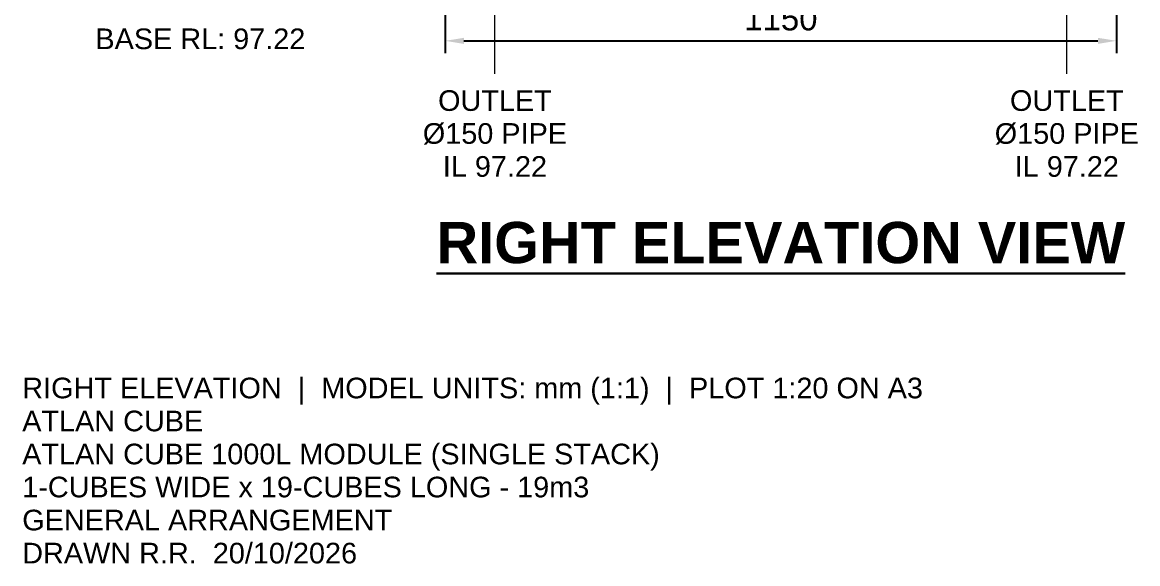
# Model space of a CAD drawing. Header units: millimetres. Extents: x -725 to 2194, y -1079 to 3179.
# Drawn here: x -725 to 1186, y -1079 to -152 of the extents above; entities that cross this region are included whole.
import ezdxf
from ezdxf.enums import TextEntityAlignment as Align

# ---------------------------------------------------------------- set-up
doc = ezdxf.new("R2010")
doc.units = ezdxf.units.MM
for name, color, linetype in [('ANNOTATIONS', 7, 'Continuous'), ('DIMENSIONS', 7, 'Continuous'), ('TITLE', 7, 'Continuous')]:
    doc.layers.add(name, color=color, linetype=linetype)
doc.styles.add('ARIAL', font='arial.ttf')
doc.styles.add('ARIAL_BOLD', font='arialbd.ttf')
doc.dimstyles.get("Standard").update_dxf_attribs({"dimtxt": 2.5, "dimasz": 2.5, "dimexe": 1.25, "dimexo": 0.625, "dimtad": 1, "dimcen": 2.5, "dimazin": 3, "dimtfac": 1, "dimtmove": 0, "dimatfit": 3})

msp = doc.modelspace()

# ---------------------------------------------------------------- linework, layer by layer
at = {"layer": 'ANNOTATIONS', "lineweight": 18}
for p, q in [((85, -239.9), (85, -4.2)), ((1065, -239.9), (1065, -4.2))]:
    msp.add_line(p, q, dxfattribs=at)
at = {"layer": 'ANNOTATIONS', "lineweight": 30}
msp.add_line((-15, -582.1), (1165, -582.1), dxfattribs=at)

# ---------------------------------------------------------------- texts
at = {"layer": 'ANNOTATIONS', "style": 'ARIAL'}
msp.add_text('BASE RL: 97.22', height=35.362, dxfattribs=at).set_placement((-239.9, -197.6), align=Align.RIGHT)
at = {"layer": 'ANNOTATIONS'}
for s, height, style, p in [('OUTLET', 35.36, 'ARIAL', (85, -303.4)), ('OUTLET', 35.36, 'ARIAL', (1065, -303.4)), ('Ø150 PIPE', 35.36, 'ARIAL', (85, -359.8)), ('Ø150 PIPE', 35.36, 'ARIAL', (1065, -359.8)), ('IL 97.22', 35.36, 'ARIAL', (85, -416.3)), ('IL 97.22', 35.36, 'ARIAL', (1065, -416.3)), ('RIGHT ELEVATION VIEW', 70.725, 'ARIAL_BOLD', (575, -564.4))]:
    msp.add_text(s, height=height, dxfattribs=dict(at, style=style)).set_placement(p, align=Align.CENTER)
at = {"layer": 'TITLE', "style": 'ARIAL'}
for s, height, p in [('RIGHT ELEVATION  |  MODEL UNITS: mm (1:1)  |  PLOT 1:20 ON A3', 35.362, (-725, -795.9)), ('ATLAN CUBE', 35.36, (-725, -852.4)), ('ATLAN CUBE 1000L MODULE (SINGLE STACK)', 35.362, (-725, -909)), ('1-CUBES WIDE x 19-CUBES LONG - 19m3', 35.362, (-725, -965.6)), ('GENERAL ARRANGEMENT', 35.362, (-725, -1022.2)), ('DRAWN R.R.  20/10/2026', 35.362, (-725, -1078.8))]:
    msp.add_text(s, height=height, dxfattribs=at).set_placement(p)

# ---------------------------------------------------------------- dimensions: what is measured, and where the dimension line sits
at = {"layer": 'DIMENSIONS'}
msp.add_linear_dim(base=(0, -183.4), p1=(0, -63.5), p2=(1150, -63.5), dimstyle='Standard', override={"dimtxt": 40.414222, "dimasz": 31.75, "dimexe": 21.166667, "dimexo": 0, "dimgap": 17.638889, "dimtad": 1, "dimtih": 0, "dimtoh": 0, "dimdec": 0, "dimtxsty": 'ARIAL', "dimclrd": 7, "dimclre": 7, "dimclrt": 7}, dxfattribs=at).render()

doc.saveas('drawing.dxf')
